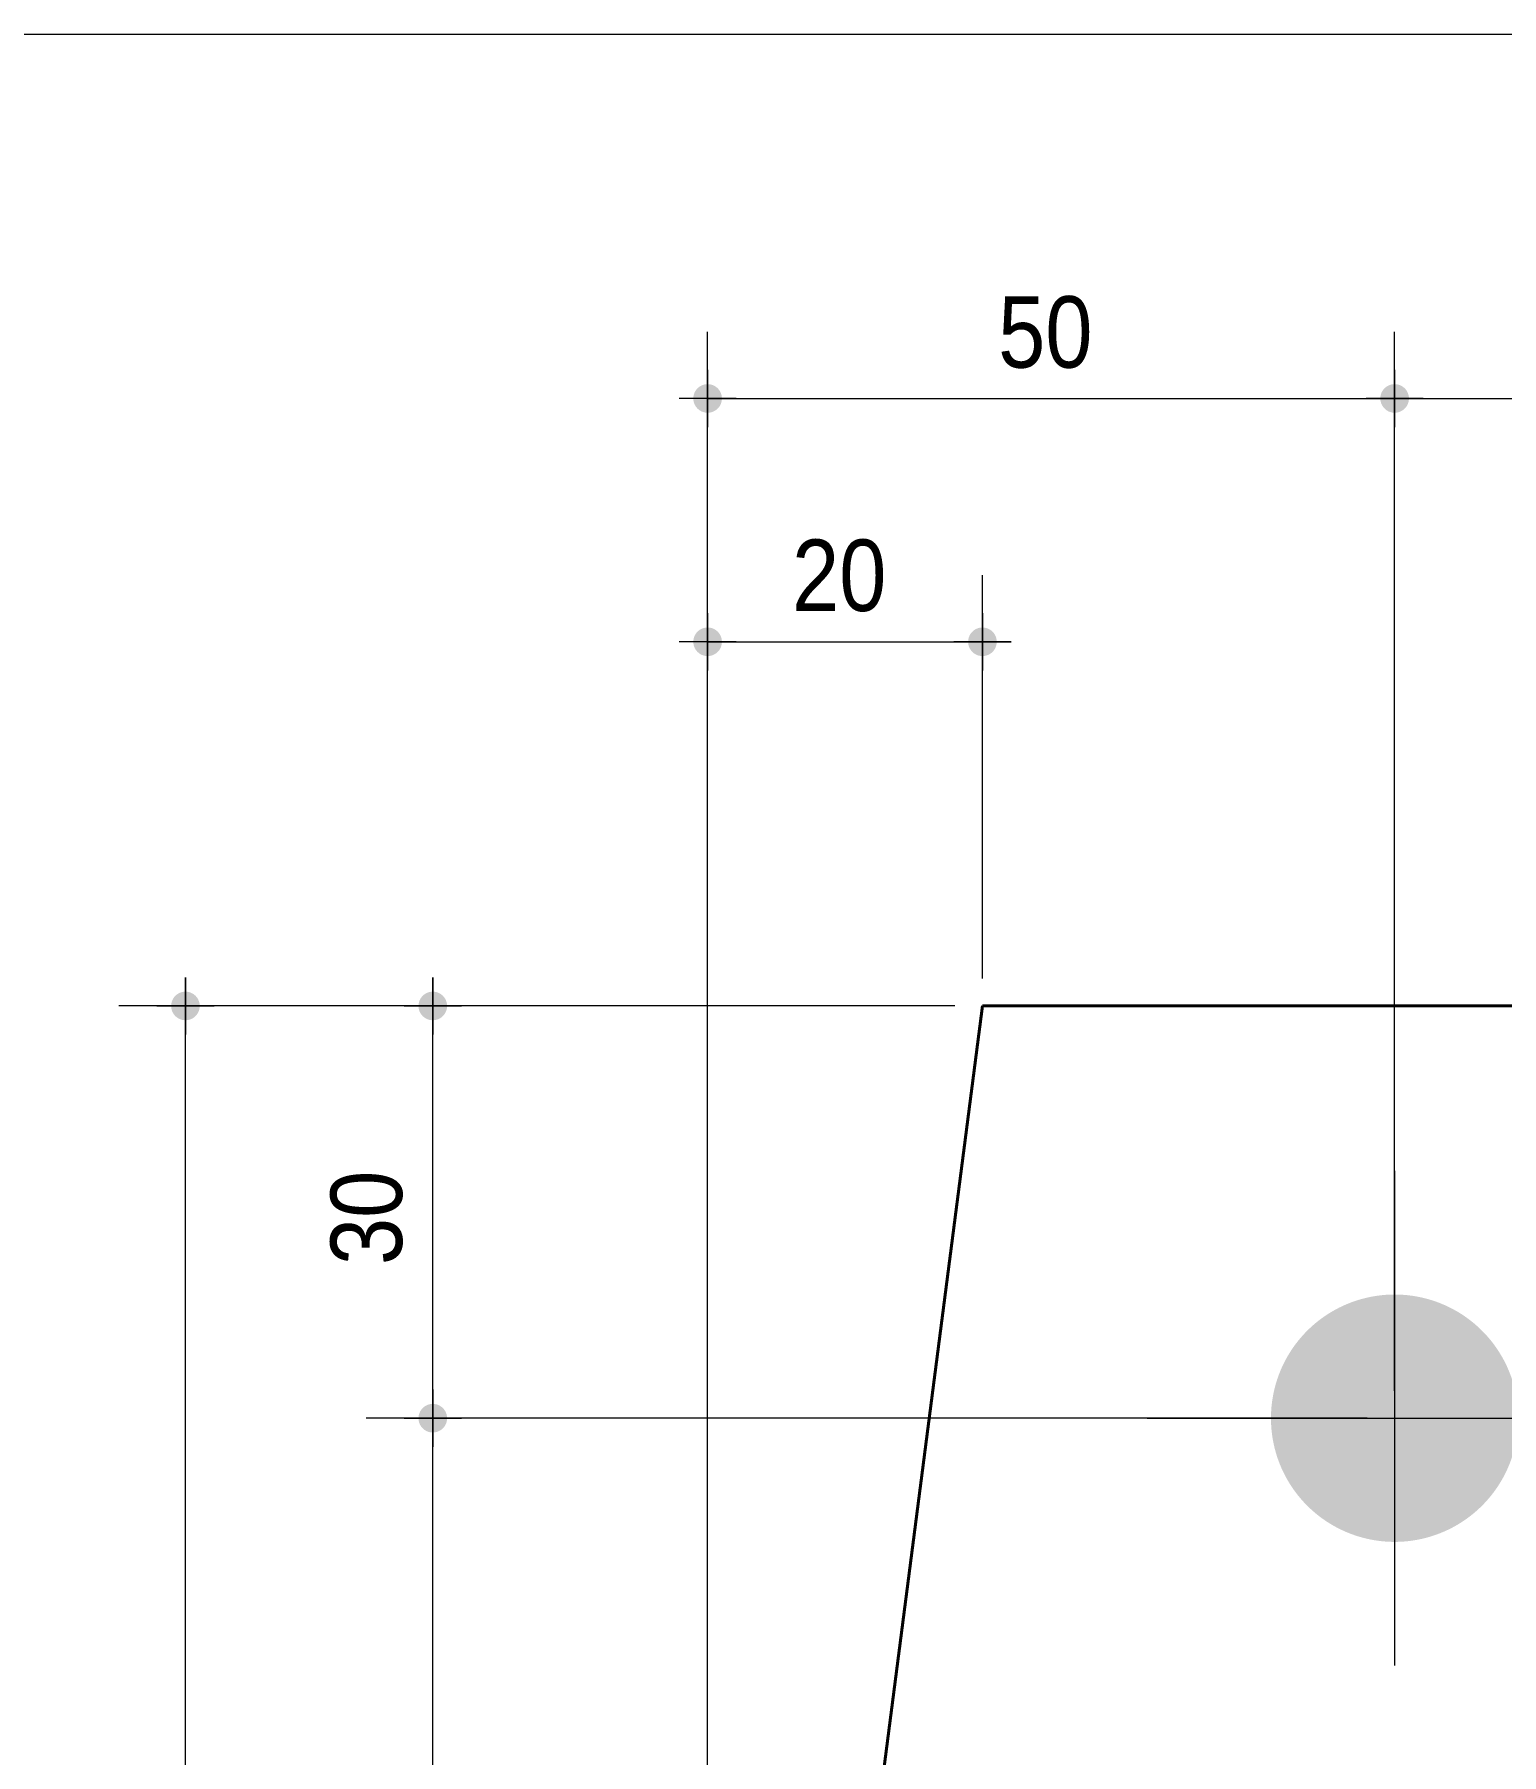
# Model space of a CAD drawing. Header units: millimetres. Extents: x 2 to 287, y 5 to 195.
# Drawn here: x 71.6 to 125, y 132.4 to 195 of the extents above; entities that cross this region are included whole.
import ezdxf

# ---------------------------------------------------------------- set-up
doc = ezdxf.new("R2010")
doc.units = ezdxf.units.MM
for name, color, linetype, lineweight in [('Boulon', 7, 'Continuous', 0), ('Cotation', 7, 'Continuous', 0), ('Feuille dessin', 5, 'Continuous', 0), ('Piece', 2, 'Continuous', 0)]:
    doc.layers.add(name, color=color, linetype=linetype, lineweight=lineweight)
doc.styles.add('ARIAL', font='ARIAL.TTF')

# ---------------------------------------------------------------- blocks, each defined once
blk = doc.blocks.new('*A1')
at = {"layer": 'Boulon'}
blk.add_hatch(color=256, dxfattribs=at).paths.add_polyline_path([(121.043, 140.15), (120.988, 140.151), (120.933, 140.153), (120.878, 140.155), (120.822, 140.158), (120.767, 140.162), (120.712, 140.167), (120.657, 140.172), (120.602, 140.177), (120.548, 140.184), (120.493, 140.191), (120.438, 140.199), (120.383, 140.207), (120.329, 140.216), (120.275, 140.226), (120.22, 140.236), (120.166, 140.248), (120.112, 140.259), (120.059, 140.272), (120.005, 140.285), (119.951, 140.299), (119.898, 140.313), (119.845, 140.328), (119.792, 140.344), (119.739, 140.36), (119.687, 140.377), (119.634, 140.395), (119.582, 140.413), (119.53, 140.432), (119.479, 140.452), (119.427, 140.472), (119.376, 140.493), (119.325, 140.514), (119.275, 140.536), (119.224, 140.559), (119.174, 140.582), (119.125, 140.606), (119.075, 140.63), (119.026, 140.656), (118.977, 140.681), (118.929, 140.708), (118.88, 140.735), (118.832, 140.762), (118.785, 140.79), (118.738, 140.819), (118.691, 140.848), (118.644, 140.878), (118.598, 140.908), (118.553, 140.939), (118.507, 140.971), (118.462, 141.003), (118.418, 141.036), (118.374, 141.069), (118.33, 141.102), (118.286, 141.137), (118.244, 141.171), (118.201, 141.207), (118.159, 141.243), (118.117, 141.279), (118.076, 141.316), (118.036, 141.353), (117.995, 141.391), (117.956, 141.429), (117.916, 141.468), (117.878, 141.507), (117.839, 141.547), (117.801, 141.587), (117.764, 141.628), (117.727, 141.669), (117.691, 141.711), (117.655, 141.753), (117.62, 141.795), (117.585, 141.838), (117.551, 141.881), (117.517, 141.925), (117.484, 141.969), (117.451, 142.014), (117.419, 142.059), (117.388, 142.104), (117.357, 142.15), (117.326, 142.196), (117.297, 142.243), (117.267, 142.289), (117.239, 142.337), (117.21, 142.384), (117.183, 142.432), (117.156, 142.48), (117.13, 142.529), (117.104, 142.578), (117.079, 142.627), (117.054, 142.676), (117.03, 142.726), (117.007, 142.776), (116.984, 142.826), (116.962, 142.877), (116.941, 142.928), (116.92, 142.979), (116.9, 143.03), (116.88, 143.082), (116.861, 143.134), (116.843, 143.186), (116.825, 143.238), (116.808, 143.291), (116.792, 143.344), (116.776, 143.397), (116.761, 143.45), (116.747, 143.503), (116.733, 143.557), (116.72, 143.61), (116.708, 143.664), (116.696, 143.718), (116.685, 143.772), (116.674, 143.826), (116.665, 143.881), (116.656, 143.935), (116.647, 143.99), (116.639, 144.044), (116.632, 144.099), (116.626, 144.154), (116.62, 144.209), (116.615, 144.264), (116.611, 144.319), (116.607, 144.374), (116.604, 144.429), (116.601, 144.484), (116.6, 144.54), (116.599, 144.595), (116.598, 144.65), (116.599, 144.705), (116.6, 144.76), (116.601, 144.816), (116.604, 144.871), (116.607, 144.926), (116.611, 144.981), (116.615, 145.036), (116.62, 145.091), (116.626, 145.146), (116.632, 145.201), (116.639, 145.256), (116.647, 145.31), (116.656, 145.365), (116.665, 145.419), (116.674, 145.474), (116.685, 145.528), (116.696, 145.582), (116.708, 145.636), (116.72, 145.69), (116.733, 145.743), (116.747, 145.797), (116.761, 145.85), (116.776, 145.903), (116.792, 145.956), (116.808, 146.009), (116.825, 146.062), (116.843, 146.114), (116.861, 146.166), (116.88, 146.218), (116.9, 146.27), (116.92, 146.321), (116.941, 146.372), (116.962, 146.423), (116.984, 146.474), (117.007, 146.524), (117.03, 146.574), (117.054, 146.624), (117.079, 146.673), (117.104, 146.722), (117.13, 146.771), (117.156, 146.82), (117.183, 146.868), (117.21, 146.916), (117.239, 146.963), (117.267, 147.011), (117.297, 147.057), (117.326, 147.104), (117.357, 147.15), (117.388, 147.196), (117.419, 147.241), (117.451, 147.286), (117.484, 147.331), (117.517, 147.375), (117.551, 147.419), (117.585, 147.462), (117.62, 147.505), (117.655, 147.547), (117.691, 147.589), (117.727, 147.631), (117.764, 147.672), (117.801, 147.713), (117.839, 147.753), (117.878, 147.793), (117.916, 147.832), (117.956, 147.871), (117.995, 147.909), (118.036, 147.947), (118.076, 147.984), (118.117, 148.021), (118.159, 148.057), (118.201, 148.093), (118.244, 148.129), (118.286, 148.163), (118.33, 148.198), (118.374, 148.231), (118.418, 148.264), (118.462, 148.297), (118.507, 148.329), (118.553, 148.361), (118.598, 148.392), (118.644, 148.422), (118.691, 148.452), (118.738, 148.481), (118.785, 148.51), (118.832, 148.538), (118.88, 148.565), (118.929, 148.592), (118.977, 148.619), (119.026, 148.644), (119.075, 148.67), (119.125, 148.694), (119.174, 148.718), (119.224, 148.741), (119.275, 148.764), (119.325, 148.786), (119.376, 148.807), (119.427, 148.828), (119.479, 148.848), (119.53, 148.868), (119.582, 148.887), (119.634, 148.905), (119.687, 148.923), (119.739, 148.94), (119.792, 148.956), (119.845, 148.972), (119.898, 148.987), (119.951, 149.001), (120.005, 149.015), (120.059, 149.028), (120.112, 149.041), (120.166, 149.052), (120.22, 149.064), (120.275, 149.074), (120.329, 149.084), (120.383, 149.093), (120.438, 149.101), (120.493, 149.109), (120.548, 149.116), (120.602, 149.123), (120.657, 149.128), (120.712, 149.133), (120.767, 149.138), (120.822, 149.142), (120.878, 149.145), (120.933, 149.147), (120.988, 149.149), (121.043, 149.15), (121.098, 149.15), (121.154, 149.15), (121.209, 149.149), (121.264, 149.147), (121.319, 149.145), (121.374, 149.142), (121.429, 149.138), (121.484, 149.133), (121.539, 149.128), (121.594, 149.123), (121.649, 149.116), (121.704, 149.109), (121.759, 149.101), (121.813, 149.093), (121.868, 149.084), (121.922, 149.074), (121.976, 149.064), (122.03, 149.052), (122.084, 149.041), (122.138, 149.028), (122.192, 149.015), (122.245, 149.001), (122.299, 148.987), (122.352, 148.972), (122.405, 148.956), (122.457, 148.94), (122.51, 148.923), (122.562, 148.905), (122.614, 148.887), (122.666, 148.868), (122.718, 148.848), (122.769, 148.828), (122.82, 148.807), (122.871, 148.786), (122.922, 148.764), (122.972, 148.741), (123.022, 148.718), (123.072, 148.694), (123.122, 148.67), (123.171, 148.644), (123.22, 148.619), (123.268, 148.592), (123.316, 148.565), (123.364, 148.538), (123.412, 148.51), (123.459, 148.481), (123.506, 148.452), (123.552, 148.422), (123.598, 148.392), (123.644, 148.361), (123.689, 148.329), (123.734, 148.297), (123.779, 148.264), (123.823, 148.231), (123.867, 148.198), (123.91, 148.163), (123.953, 148.129), (123.996, 148.093), (124.038, 148.057), (124.079, 148.021), (124.12, 147.984), (124.161, 147.947), (124.201, 147.909), (124.241, 147.871), (124.28, 147.832), (124.319, 147.793), (124.357, 147.753), (124.395, 147.713), (124.433, 147.672), (124.469, 147.631), (124.506, 147.589), (124.542, 147.547), (124.577, 147.505), (124.612, 147.462), (124.646, 147.419), (124.68, 147.375), (124.713, 147.331), (124.745, 147.286), (124.777, 147.241), (124.809, 147.196), (124.84, 147.15), (124.87, 147.104), (124.9, 147.057), (124.929, 147.011), (124.958, 146.963), (124.986, 146.916), (125.014, 146.868), (125.041, 146.82), (125.067, 146.771), (125.093, 146.722), (125.118, 146.673), (125.142, 146.624), (125.166, 146.574), (125.19, 146.524), (125.212, 146.474), (125.234, 146.423), (125.256, 146.372), (125.277, 146.321), (125.297, 146.27), (125.316, 146.218), (125.335, 146.166), (125.354, 146.114), (125.371, 146.062), (125.388, 146.009), (125.405, 145.956), (125.42, 145.903), (125.435, 145.85), (125.45, 145.797), (125.463, 145.743), (125.477, 145.69), (125.489, 145.636), (125.501, 145.582), (125.512, 145.528), (125.522, 145.474), (125.532, 145.419), (125.541, 145.365), (125.55, 145.31), (125.557, 145.256), (125.565, 145.201), (125.571, 145.146), (125.577, 145.091), (125.582, 145.036), (125.586, 144.981), (125.59, 144.926), (125.593, 144.871), (125.595, 144.816), (125.597, 144.76), (125.598, 144.705), (125.598, 144.65), (125.598, 144.595), (125.597, 144.54), (125.595, 144.484), (125.593, 144.429), (125.59, 144.374), (125.586, 144.319), (125.582, 144.264), (125.577, 144.209), (125.571, 144.154), (125.565, 144.099), (125.557, 144.044), (125.55, 143.99), (125.541, 143.935), (125.532, 143.881), (125.522, 143.826), (125.512, 143.772), (125.501, 143.718), (125.489, 143.664), (125.477, 143.61), (125.463, 143.557), (125.45, 143.503), (125.435, 143.45), (125.42, 143.397), (125.405, 143.344), (125.388, 143.291), (125.371, 143.238), (125.354, 143.186), (125.335, 143.134), (125.316, 143.082), (125.297, 143.03), (125.277, 142.979), (125.256, 142.928), (125.234, 142.877), (125.212, 142.826), (125.19, 142.776), (125.166, 142.726), (125.142, 142.676), (125.118, 142.627), (125.093, 142.578), (125.067, 142.529), (125.041, 142.48), (125.014, 142.432), (124.986, 142.384), (124.958, 142.337), (124.929, 142.289), (124.9, 142.243), (124.87, 142.196), (124.84, 142.15), (124.809, 142.104), (124.777, 142.059), (124.745, 142.014), (124.713, 141.969), (124.68, 141.925), (124.646, 141.881), (124.612, 141.838), (124.577, 141.795), (124.542, 141.753), (124.506, 141.711), (124.469, 141.669), (124.433, 141.628), (124.395, 141.587), (124.357, 141.547), (124.319, 141.507), (124.28, 141.468), (124.241, 141.429), (124.201, 141.391), (124.161, 141.353), (124.12, 141.316), (124.079, 141.279), (124.038, 141.243), (123.996, 141.207), (123.953, 141.171), (123.91, 141.137), (123.867, 141.102), (123.823, 141.069), (123.779, 141.036), (123.734, 141.003), (123.689, 140.971), (123.644, 140.939), (123.598, 140.908), (123.552, 140.878), (123.506, 140.848), (123.459, 140.819), (123.412, 140.79), (123.364, 140.762), (123.316, 140.735), (123.268, 140.708), (123.22, 140.681), (123.171, 140.656), (123.122, 140.63), (123.072, 140.606), (123.022, 140.582), (122.972, 140.559), (122.922, 140.536), (122.871, 140.514), (122.82, 140.493), (122.769, 140.472), (122.718, 140.452), (122.666, 140.432), (122.614, 140.413), (122.562, 140.395), (122.51, 140.377), (122.457, 140.36), (122.405, 140.344), (122.352, 140.328), (122.299, 140.313), (122.245, 140.299), (122.192, 140.285), (122.138, 140.272), (122.084, 140.259), (122.03, 140.248), (121.976, 140.236), (121.922, 140.226), (121.868, 140.216), (121.813, 140.207), (121.759, 140.199), (121.704, 140.191), (121.649, 140.184), (121.594, 140.177), (121.539, 140.172), (121.484, 140.167), (121.429, 140.162), (121.374, 140.158), (121.319, 140.155), (121.264, 140.153), (121.209, 140.151), (121.154, 140.15), (121.098, 140.15)], flags=17)
at = {"layer": 'Boulon', "linetype": 'Continuous', "lineweight": 0}
for p, q in [((121.098, 153.65), (121.098, 135.65)), ((112.098, 144.65), (130.098, 144.65))]:
    blk.add_line(p, q, dxfattribs=at)
blk = doc.blocks.new('*A2')
at = {"layer": 'Piece', "color": 2, "linetype": 'Continuous', "lineweight": 40}
for p, q in [((106.099998, 159.650003), (96.1, 82.149997)), ((186.1, 159.650001), (106.099998, 159.650003))]:
    blk.add_line(p, q, dxfattribs=at)
blk = doc.blocks.new('*A3')
at = {"layer": 'Feuille dessin', "linetype": 'Continuous', "lineweight": 0}
blk.add_line((282, 195), (5, 195), dxfattribs=at)
blk = doc.blocks.new('*A10')
at = {"layer": 'Cotation'}
for points in [[(96.074, 172.381), (96.049, 172.383), (96.024, 172.386), (95.999, 172.39), (95.974, 172.396), (95.949, 172.402), (95.925, 172.41), (95.901, 172.42), (95.878, 172.43), (95.855, 172.441), (95.833, 172.454), (95.811, 172.468), (95.79, 172.482), (95.77, 172.498), (95.751, 172.515), (95.732, 172.532), (95.715, 172.551), (95.698, 172.57), (95.682, 172.59), (95.668, 172.611), (95.654, 172.633), (95.641, 172.655), (95.63, 172.678), (95.62, 172.701), (95.61, 172.725), (95.602, 172.749), (95.596, 172.774), (95.59, 172.799), (95.586, 172.824), (95.583, 172.849), (95.581, 172.874), (95.58, 172.9), (95.581, 172.926), (95.583, 172.951), (95.586, 172.976), (95.59, 173.001), (95.596, 173.026), (95.602, 173.051), (95.61, 173.075), (95.62, 173.099), (95.63, 173.122), (95.641, 173.145), (95.654, 173.167), (95.668, 173.189), (95.682, 173.21), (95.698, 173.23), (95.715, 173.249), (95.732, 173.268), (95.751, 173.285), (95.77, 173.302), (95.79, 173.318), (95.811, 173.332), (95.833, 173.346), (95.855, 173.359), (95.878, 173.37), (95.901, 173.38), (95.925, 173.39), (95.949, 173.398), (95.974, 173.404), (95.999, 173.41), (96.024, 173.414), (96.049, 173.417), (96.074, 173.419), (96.1, 173.42), (96.126, 173.419), (96.151, 173.417), (96.176, 173.414), (96.201, 173.41), (96.226, 173.404), (96.251, 173.398), (96.275, 173.39), (96.299, 173.38), (96.322, 173.37), (96.345, 173.359), (96.367, 173.346), (96.389, 173.332), (96.41, 173.318), (96.43, 173.302), (96.449, 173.285), (96.468, 173.268), (96.485, 173.249), (96.502, 173.23), (96.518, 173.21), (96.532, 173.189), (96.546, 173.167), (96.559, 173.145), (96.57, 173.122), (96.58, 173.099), (96.59, 173.075), (96.598, 173.051), (96.604, 173.026), (96.61, 173.001), (96.614, 172.976), (96.617, 172.951), (96.619, 172.926), (96.62, 172.9), (96.619, 172.874), (96.617, 172.849), (96.614, 172.824), (96.61, 172.799), (96.604, 172.774), (96.598, 172.749), (96.59, 172.725), (96.58, 172.701), (96.57, 172.678), (96.559, 172.655), (96.546, 172.633), (96.532, 172.611), (96.518, 172.59), (96.502, 172.57), (96.485, 172.551), (96.468, 172.532), (96.449, 172.515), (96.43, 172.498), (96.41, 172.482), (96.389, 172.468), (96.367, 172.454), (96.345, 172.441), (96.322, 172.43), (96.299, 172.42), (96.275, 172.41), (96.251, 172.402), (96.226, 172.396), (96.201, 172.39), (96.176, 172.386), (96.151, 172.383), (96.126, 172.381), (96.1, 172.38)], [(106.074, 172.381), (106.049, 172.383), (106.024, 172.386), (105.999, 172.39), (105.974, 172.396), (105.949, 172.402), (105.925, 172.41), (105.901, 172.42), (105.878, 172.43), (105.855, 172.441), (105.833, 172.454), (105.811, 172.468), (105.79, 172.482), (105.77, 172.498), (105.751, 172.515), (105.732, 172.532), (105.715, 172.551), (105.698, 172.57), (105.682, 172.59), (105.668, 172.611), (105.654, 172.633), (105.641, 172.655), (105.63, 172.678), (105.62, 172.701), (105.61, 172.725), (105.602, 172.749), (105.596, 172.774), (105.59, 172.799), (105.586, 172.824), (105.583, 172.849), (105.581, 172.874), (105.58, 172.9), (105.581, 172.926), (105.583, 172.951), (105.586, 172.976), (105.59, 173.001), (105.596, 173.026), (105.602, 173.051), (105.61, 173.075), (105.62, 173.099), (105.63, 173.122), (105.641, 173.145), (105.654, 173.167), (105.668, 173.189), (105.682, 173.21), (105.698, 173.23), (105.715, 173.249), (105.732, 173.268), (105.751, 173.285), (105.77, 173.302), (105.79, 173.318), (105.811, 173.332), (105.833, 173.346), (105.855, 173.359), (105.878, 173.37), (105.901, 173.38), (105.925, 173.39), (105.949, 173.398), (105.974, 173.404), (105.999, 173.41), (106.024, 173.414), (106.049, 173.417), (106.074, 173.419), (106.1, 173.42), (106.126, 173.419), (106.151, 173.417), (106.176, 173.414), (106.201, 173.41), (106.226, 173.404), (106.251, 173.398), (106.275, 173.39), (106.299, 173.38), (106.322, 173.37), (106.345, 173.359), (106.367, 173.346), (106.389, 173.332), (106.41, 173.318), (106.43, 173.302), (106.449, 173.285), (106.468, 173.268), (106.485, 173.249), (106.502, 173.23), (106.518, 173.21), (106.532, 173.189), (106.546, 173.167), (106.559, 173.145), (106.57, 173.122), (106.58, 173.099), (106.59, 173.075), (106.598, 173.051), (106.604, 173.026), (106.61, 173.001), (106.614, 172.976), (106.617, 172.951), (106.619, 172.926), (106.62, 172.9), (106.619, 172.874), (106.617, 172.849), (106.614, 172.824), (106.61, 172.799), (106.604, 172.774), (106.598, 172.749), (106.59, 172.725), (106.58, 172.701), (106.57, 172.678), (106.559, 172.655), (106.546, 172.633), (106.532, 172.611), (106.518, 172.59), (106.502, 172.57), (106.485, 172.551), (106.468, 172.532), (106.449, 172.515), (106.43, 172.498), (106.41, 172.482), (106.389, 172.468), (106.367, 172.454), (106.345, 172.441), (106.322, 172.43), (106.299, 172.42), (106.275, 172.41), (106.251, 172.402), (106.226, 172.396), (106.201, 172.39), (106.176, 172.386), (106.151, 172.383), (106.126, 172.381), (106.1, 172.38)]]:
    blk.add_hatch(color=256, dxfattribs=at).paths.add_polyline_path(points, flags=17)
at = {"layer": 'Cotation', "linetype": 'Continuous', "lineweight": 0}
for p, q in [((96.1, 83.15), (96.1, 175.32)), ((106.1, 160.65), (106.1, 175.32)), ((96.1, 173.94), (96.1, 171.86)), ((106.1, 173.94), (106.1, 171.86)), ((97.14, 172.9), (95.06, 172.9)), ((96.1, 172.9), (95.06, 172.9)), ((96.1, 172.9), (106.1, 172.9)), ((107.14, 172.9), (105.06, 172.9)), ((106.1, 172.9), (107.14, 172.9))]:
    blk.add_line(p, q, dxfattribs=at)
at = {"layer": 'Cotation'}
for p in [(96.1, 172.9), (106.1, 172.9)]:
    blk.add_point(p, dxfattribs=at)
at = {"layer": 'Cotation', "style": 'ARIAL', "width": 0.85}
blk.add_text('20', height=2.6, dxfattribs=at).set_placement((99.172, 174.02))
blk = doc.blocks.new('*A12')
at = {"layer": 'Cotation'}
for points in [[(96.074, 181.235), (96.049, 181.237), (96.024, 181.24), (95.999, 181.244), (95.974, 181.25), (95.949, 181.257), (95.925, 181.265), (95.901, 181.274), (95.878, 181.284), (95.855, 181.296), (95.833, 181.308), (95.811, 181.322), (95.79, 181.337), (95.77, 181.353), (95.751, 181.369), (95.732, 181.387), (95.715, 181.405), (95.698, 181.425), (95.682, 181.445), (95.668, 181.466), (95.654, 181.487), (95.641, 181.509), (95.63, 181.532), (95.62, 181.555), (95.61, 181.579), (95.602, 181.604), (95.596, 181.628), (95.59, 181.653), (95.586, 181.678), (95.583, 181.704), (95.581, 181.729), (95.58, 181.754), (95.581, 181.78), (95.583, 181.805), (95.586, 181.831), (95.59, 181.856), (95.596, 181.881), (95.602, 181.905), (95.61, 181.93), (95.62, 181.953), (95.63, 181.977), (95.641, 182), (95.654, 182.022), (95.668, 182.043), (95.682, 182.064), (95.698, 182.084), (95.715, 182.104), (95.732, 182.122), (95.751, 182.14), (95.77, 182.156), (95.79, 182.172), (95.811, 182.187), (95.833, 182.201), (95.855, 182.213), (95.878, 182.225), (95.901, 182.235), (95.925, 182.244), (95.949, 182.252), (95.974, 182.259), (95.999, 182.265), (96.024, 182.269), (96.049, 182.272), (96.074, 182.274), (96.1, 182.274), (96.126, 182.274), (96.151, 182.272), (96.176, 182.269), (96.201, 182.265), (96.226, 182.259), (96.251, 182.252), (96.275, 182.244), (96.299, 182.235), (96.322, 182.225), (96.345, 182.213), (96.367, 182.201), (96.389, 182.187), (96.41, 182.172), (96.43, 182.156), (96.449, 182.14), (96.468, 182.122), (96.485, 182.104), (96.502, 182.084), (96.518, 182.064), (96.532, 182.043), (96.546, 182.022), (96.559, 182), (96.57, 181.977), (96.58, 181.953), (96.59, 181.93), (96.598, 181.905), (96.604, 181.881), (96.61, 181.856), (96.614, 181.831), (96.617, 181.805), (96.619, 181.78), (96.62, 181.754), (96.619, 181.729), (96.617, 181.704), (96.614, 181.678), (96.61, 181.653), (96.604, 181.628), (96.598, 181.604), (96.59, 181.579), (96.58, 181.555), (96.57, 181.532), (96.559, 181.509), (96.546, 181.487), (96.532, 181.466), (96.518, 181.445), (96.502, 181.425), (96.485, 181.405), (96.468, 181.387), (96.449, 181.369), (96.43, 181.353), (96.41, 181.337), (96.389, 181.322), (96.367, 181.308), (96.345, 181.296), (96.322, 181.284), (96.299, 181.274), (96.275, 181.265), (96.251, 181.257), (96.226, 181.25), (96.201, 181.244), (96.176, 181.24), (96.151, 181.237), (96.126, 181.235), (96.1, 181.234)], [(121.073, 181.235), (121.047, 181.237), (121.022, 181.24), (120.997, 181.244), (120.972, 181.25), (120.947, 181.257), (120.923, 181.265), (120.899, 181.274), (120.876, 181.284), (120.853, 181.296), (120.831, 181.308), (120.809, 181.322), (120.789, 181.337), (120.768, 181.353), (120.749, 181.369), (120.731, 181.387), (120.713, 181.405), (120.696, 181.425), (120.681, 181.445), (120.666, 181.466), (120.652, 181.487), (120.64, 181.509), (120.628, 181.532), (120.618, 181.555), (120.609, 181.579), (120.601, 181.604), (120.594, 181.628), (120.588, 181.653), (120.584, 181.678), (120.581, 181.704), (120.579, 181.729), (120.578, 181.754), (120.579, 181.78), (120.581, 181.805), (120.584, 181.831), (120.588, 181.856), (120.594, 181.881), (120.601, 181.905), (120.609, 181.93), (120.618, 181.953), (120.628, 181.977), (120.64, 182), (120.652, 182.022), (120.666, 182.043), (120.681, 182.064), (120.696, 182.084), (120.713, 182.104), (120.731, 182.122), (120.749, 182.14), (120.768, 182.156), (120.789, 182.172), (120.809, 182.187), (120.831, 182.201), (120.853, 182.213), (120.876, 182.225), (120.899, 182.235), (120.923, 182.244), (120.947, 182.252), (120.972, 182.259), (120.997, 182.265), (121.022, 182.269), (121.047, 182.272), (121.073, 182.274), (121.098, 182.274), (121.124, 182.274), (121.149, 182.272), (121.175, 182.269), (121.2, 182.265), (121.225, 182.259), (121.249, 182.252), (121.274, 182.244), (121.297, 182.235), (121.321, 182.225), (121.343, 182.213), (121.366, 182.201), (121.387, 182.187), (121.408, 182.172), (121.428, 182.156), (121.448, 182.14), (121.466, 182.122), (121.484, 182.104), (121.5, 182.084), (121.516, 182.064), (121.531, 182.043), (121.544, 182.022), (121.557, 182), (121.568, 181.977), (121.579, 181.953), (121.588, 181.93), (121.596, 181.905), (121.603, 181.881), (121.608, 181.856), (121.613, 181.831), (121.616, 181.805), (121.618, 181.78), (121.618, 181.754), (121.618, 181.729), (121.616, 181.704), (121.613, 181.678), (121.608, 181.653), (121.603, 181.628), (121.596, 181.604), (121.588, 181.579), (121.579, 181.555), (121.568, 181.532), (121.557, 181.509), (121.544, 181.487), (121.531, 181.466), (121.516, 181.445), (121.5, 181.425), (121.484, 181.405), (121.466, 181.387), (121.448, 181.369), (121.428, 181.353), (121.408, 181.337), (121.387, 181.322), (121.366, 181.308), (121.343, 181.296), (121.321, 181.284), (121.297, 181.274), (121.274, 181.265), (121.249, 181.257), (121.225, 181.25), (121.2, 181.244), (121.175, 181.24), (121.149, 181.237), (121.124, 181.235), (121.098, 181.234)]]:
    blk.add_hatch(color=256, dxfattribs=at).paths.add_polyline_path(points, flags=17)
at = {"layer": 'Cotation', "linetype": 'Continuous', "lineweight": 0}
for p, q in [((96.1, 83.15), (96.1, 184.174)), ((121.098, 145.65), (121.098, 184.174)), ((96.1, 182.794), (96.1, 180.714)), ((121.098, 182.794), (121.098, 180.714)), ((97.14, 181.754), (95.06, 181.754)), ((96.1, 181.754), (95.06, 181.754)), ((96.1, 181.754), (121.098, 181.754)), ((122.138, 181.754), (120.058, 181.754)), ((121.098, 181.754), (122.138, 181.754))]:
    blk.add_line(p, q, dxfattribs=at)
at = {"layer": 'Cotation'}
for p in [(96.1, 181.754), (121.098, 181.754)]:
    blk.add_point(p, dxfattribs=at)
at = {"layer": 'Cotation', "style": 'ARIAL', "width": 0.85}
blk.add_text('50', height=2.6, dxfattribs=at).set_placement((106.671, 182.874))
blk = doc.blocks.new('*A13')
at = {"layer": 'Cotation'}
for points in [[(121.073, 181.235), (121.047, 181.237), (121.022, 181.24), (120.997, 181.244), (120.972, 181.25), (120.947, 181.257), (120.923, 181.265), (120.899, 181.274), (120.876, 181.284), (120.853, 181.296), (120.831, 181.308), (120.809, 181.322), (120.789, 181.337), (120.768, 181.353), (120.749, 181.369), (120.731, 181.387), (120.713, 181.405), (120.696, 181.425), (120.681, 181.445), (120.666, 181.466), (120.652, 181.487), (120.64, 181.509), (120.628, 181.532), (120.618, 181.555), (120.609, 181.579), (120.601, 181.604), (120.594, 181.628), (120.588, 181.653), (120.584, 181.678), (120.581, 181.704), (120.579, 181.729), (120.578, 181.754), (120.579, 181.78), (120.581, 181.805), (120.584, 181.831), (120.588, 181.856), (120.594, 181.881), (120.601, 181.905), (120.609, 181.93), (120.618, 181.953), (120.628, 181.977), (120.64, 182), (120.652, 182.022), (120.666, 182.043), (120.681, 182.064), (120.696, 182.084), (120.713, 182.104), (120.731, 182.122), (120.749, 182.14), (120.768, 182.156), (120.789, 182.172), (120.809, 182.187), (120.831, 182.201), (120.853, 182.213), (120.876, 182.225), (120.899, 182.235), (120.923, 182.244), (120.947, 182.252), (120.972, 182.259), (120.997, 182.265), (121.022, 182.269), (121.047, 182.272), (121.073, 182.274), (121.098, 182.274), (121.124, 182.274), (121.149, 182.272), (121.175, 182.269), (121.2, 182.265), (121.225, 182.259), (121.249, 182.252), (121.274, 182.244), (121.297, 182.235), (121.321, 182.225), (121.343, 182.213), (121.366, 182.201), (121.387, 182.187), (121.408, 182.172), (121.428, 182.156), (121.448, 182.14), (121.466, 182.122), (121.484, 182.104), (121.5, 182.084), (121.516, 182.064), (121.531, 182.043), (121.544, 182.022), (121.557, 182), (121.568, 181.977), (121.579, 181.953), (121.588, 181.93), (121.596, 181.905), (121.603, 181.881), (121.608, 181.856), (121.613, 181.831), (121.616, 181.805), (121.618, 181.78), (121.618, 181.754), (121.618, 181.729), (121.616, 181.704), (121.613, 181.678), (121.608, 181.653), (121.603, 181.628), (121.596, 181.604), (121.588, 181.579), (121.579, 181.555), (121.568, 181.532), (121.557, 181.509), (121.544, 181.487), (121.531, 181.466), (121.516, 181.445), (121.5, 181.425), (121.484, 181.405), (121.466, 181.387), (121.448, 181.369), (121.428, 181.353), (121.408, 181.337), (121.387, 181.322), (121.366, 181.308), (121.343, 181.296), (121.321, 181.284), (121.297, 181.274), (121.274, 181.265), (121.249, 181.257), (121.225, 181.25), (121.2, 181.244), (121.175, 181.24), (121.149, 181.237), (121.124, 181.235), (121.098, 181.234)], [(171.073, 181.235), (171.047, 181.237), (171.022, 181.24), (170.997, 181.244), (170.972, 181.25), (170.947, 181.257), (170.923, 181.265), (170.899, 181.274), (170.876, 181.284), (170.853, 181.296), (170.831, 181.308), (170.809, 181.322), (170.789, 181.337), (170.768, 181.353), (170.749, 181.369), (170.731, 181.387), (170.713, 181.405), (170.696, 181.425), (170.681, 181.445), (170.666, 181.466), (170.652, 181.487), (170.64, 181.509), (170.628, 181.532), (170.618, 181.555), (170.609, 181.579), (170.601, 181.604), (170.594, 181.628), (170.588, 181.653), (170.584, 181.678), (170.581, 181.704), (170.579, 181.729), (170.578, 181.754), (170.579, 181.78), (170.581, 181.805), (170.584, 181.831), (170.588, 181.856), (170.594, 181.881), (170.601, 181.905), (170.609, 181.93), (170.618, 181.953), (170.628, 181.977), (170.64, 182), (170.652, 182.022), (170.666, 182.043), (170.681, 182.064), (170.696, 182.084), (170.713, 182.104), (170.731, 182.122), (170.749, 182.14), (170.768, 182.156), (170.789, 182.172), (170.809, 182.187), (170.831, 182.201), (170.853, 182.213), (170.876, 182.225), (170.899, 182.235), (170.923, 182.244), (170.947, 182.252), (170.972, 182.259), (170.997, 182.265), (171.022, 182.269), (171.047, 182.272), (171.073, 182.274), (171.098, 182.274), (171.124, 182.274), (171.149, 182.272), (171.175, 182.269), (171.2, 182.265), (171.225, 182.259), (171.249, 182.252), (171.274, 182.244), (171.297, 182.235), (171.321, 182.225), (171.343, 182.213), (171.366, 182.201), (171.387, 182.187), (171.408, 182.172), (171.428, 182.156), (171.448, 182.14), (171.466, 182.122), (171.484, 182.104), (171.5, 182.084), (171.516, 182.064), (171.531, 182.043), (171.544, 182.022), (171.557, 182), (171.568, 181.977), (171.579, 181.953), (171.588, 181.93), (171.596, 181.905), (171.603, 181.881), (171.608, 181.856), (171.613, 181.831), (171.616, 181.805), (171.618, 181.78), (171.618, 181.754), (171.618, 181.729), (171.616, 181.704), (171.613, 181.678), (171.608, 181.653), (171.603, 181.628), (171.596, 181.604), (171.588, 181.579), (171.579, 181.555), (171.568, 181.532), (171.557, 181.509), (171.544, 181.487), (171.531, 181.466), (171.516, 181.445), (171.5, 181.425), (171.484, 181.405), (171.466, 181.387), (171.448, 181.369), (171.428, 181.353), (171.408, 181.337), (171.387, 181.322), (171.366, 181.308), (171.343, 181.296), (171.321, 181.284), (171.297, 181.274), (171.274, 181.265), (171.249, 181.257), (171.225, 181.25), (171.2, 181.244), (171.175, 181.24), (171.149, 181.237), (171.124, 181.235), (171.098, 181.234)]]:
    blk.add_hatch(color=256, dxfattribs=at).paths.add_polyline_path(points, flags=17)
at = {"layer": 'Cotation', "linetype": 'Continuous', "lineweight": 0}
for p, q in [((121.098, 145.65), (121.098, 184.174)), ((171.098, 145.65), (171.098, 184.174)), ((121.098, 182.794), (121.098, 180.714)), ((171.098, 182.794), (171.098, 180.714)), ((122.138, 181.754), (120.058, 181.754)), ((121.098, 181.754), (120.058, 181.754)), ((121.098, 181.754), (171.098, 181.754)), ((172.138, 181.754), (170.058, 181.754)), ((171.098, 181.754), (172.138, 181.754))]:
    blk.add_line(p, q, dxfattribs=at)
at = {"layer": 'Cotation'}
for p in [(121.098, 181.754), (171.098, 181.754)]:
    blk.add_point(p, dxfattribs=at)
at = {"layer": 'Cotation', "style": 'ARIAL', "width": 0.85}
blk.add_text('100', height=2.6, dxfattribs=at).set_placement((143.206, 182.874))
blk = doc.blocks.new('*A15')
at = {"layer": 'Cotation'}
blk.add_hatch(color=256, dxfattribs=at).paths.add_polyline_path([(77.074, 159.131), (77.049, 159.133), (77.024, 159.136), (76.999, 159.14), (76.974, 159.146), (76.949, 159.152), (76.925, 159.16), (76.901, 159.17), (76.878, 159.18), (76.855, 159.191), (76.833, 159.204), (76.811, 159.218), (76.79, 159.232), (76.77, 159.248), (76.751, 159.265), (76.732, 159.282), (76.715, 159.301), (76.698, 159.32), (76.682, 159.34), (76.668, 159.361), (76.654, 159.383), (76.641, 159.405), (76.63, 159.428), (76.62, 159.451), (76.61, 159.475), (76.602, 159.499), (76.596, 159.524), (76.59, 159.549), (76.586, 159.574), (76.583, 159.599), (76.581, 159.624), (76.58, 159.65), (76.581, 159.676), (76.583, 159.701), (76.586, 159.726), (76.59, 159.751), (76.596, 159.776), (76.602, 159.801), (76.61, 159.825), (76.62, 159.849), (76.63, 159.872), (76.641, 159.895), (76.654, 159.917), (76.668, 159.939), (76.682, 159.96), (76.698, 159.98), (76.715, 159.999), (76.732, 160.018), (76.751, 160.035), (76.77, 160.052), (76.79, 160.068), (76.811, 160.082), (76.833, 160.096), (76.855, 160.109), (76.878, 160.12), (76.901, 160.13), (76.925, 160.14), (76.949, 160.148), (76.974, 160.154), (76.999, 160.16), (77.024, 160.164), (77.049, 160.167), (77.074, 160.169), (77.1, 160.17), (77.126, 160.169), (77.151, 160.167), (77.176, 160.164), (77.201, 160.16), (77.226, 160.154), (77.251, 160.148), (77.275, 160.14), (77.299, 160.13), (77.322, 160.12), (77.345, 160.109), (77.367, 160.096), (77.389, 160.082), (77.41, 160.068), (77.43, 160.052), (77.449, 160.035), (77.468, 160.018), (77.485, 159.999), (77.502, 159.98), (77.518, 159.96), (77.532, 159.939), (77.546, 159.917), (77.559, 159.895), (77.57, 159.872), (77.58, 159.849), (77.59, 159.825), (77.598, 159.801), (77.604, 159.776), (77.61, 159.751), (77.614, 159.726), (77.617, 159.701), (77.619, 159.676), (77.62, 159.65), (77.619, 159.624), (77.617, 159.599), (77.614, 159.574), (77.61, 159.549), (77.604, 159.524), (77.598, 159.499), (77.59, 159.475), (77.58, 159.451), (77.57, 159.428), (77.559, 159.405), (77.546, 159.383), (77.532, 159.361), (77.518, 159.34), (77.502, 159.32), (77.485, 159.301), (77.468, 159.282), (77.449, 159.265), (77.43, 159.248), (77.41, 159.232), (77.389, 159.218), (77.367, 159.204), (77.345, 159.191), (77.322, 159.18), (77.299, 159.17), (77.275, 159.16), (77.251, 159.152), (77.226, 159.146), (77.201, 159.14), (77.176, 159.136), (77.151, 159.133), (77.126, 159.131), (77.1, 159.13)], flags=17)
at = {"layer": 'Cotation', "linetype": 'Continuous', "lineweight": 0}
for p, q in [((77.1, 160.69), (77.1, 158.61)), ((77.1, 159.65), (77.1, 160.69)), ((105.1, 159.65), (74.68, 159.65)), ((76.06, 159.65), (78.14, 159.65)), ((77.1, 82.15), (77.1, 159.65))]:
    blk.add_line(p, q, dxfattribs=at)
at = {"layer": 'Cotation'}
blk.add_point((77.1, 159.65), dxfattribs=at)
blk = doc.blocks.new('*A17')
at = {"layer": 'Cotation'}
for points in [[(86.074, 144.131), (86.049, 144.133), (86.024, 144.136), (85.999, 144.14), (85.974, 144.146), (85.949, 144.152), (85.925, 144.16), (85.901, 144.17), (85.878, 144.18), (85.855, 144.191), (85.833, 144.204), (85.811, 144.218), (85.79, 144.232), (85.77, 144.248), (85.751, 144.265), (85.732, 144.282), (85.715, 144.301), (85.698, 144.32), (85.682, 144.34), (85.668, 144.361), (85.654, 144.383), (85.641, 144.405), (85.63, 144.428), (85.62, 144.451), (85.61, 144.475), (85.602, 144.499), (85.596, 144.524), (85.59, 144.549), (85.586, 144.574), (85.583, 144.599), (85.581, 144.624), (85.58, 144.65), (85.581, 144.676), (85.583, 144.701), (85.586, 144.726), (85.59, 144.751), (85.596, 144.776), (85.602, 144.801), (85.61, 144.825), (85.62, 144.849), (85.63, 144.872), (85.641, 144.895), (85.654, 144.917), (85.668, 144.939), (85.682, 144.96), (85.698, 144.98), (85.715, 144.999), (85.732, 145.018), (85.751, 145.035), (85.77, 145.052), (85.79, 145.068), (85.811, 145.082), (85.833, 145.096), (85.855, 145.109), (85.878, 145.12), (85.901, 145.13), (85.925, 145.14), (85.949, 145.148), (85.974, 145.154), (85.999, 145.16), (86.024, 145.164), (86.049, 145.167), (86.074, 145.169), (86.1, 145.17), (86.126, 145.169), (86.151, 145.167), (86.176, 145.164), (86.201, 145.16), (86.226, 145.154), (86.251, 145.148), (86.275, 145.14), (86.299, 145.13), (86.322, 145.12), (86.345, 145.109), (86.367, 145.096), (86.389, 145.082), (86.41, 145.068), (86.43, 145.052), (86.449, 145.035), (86.468, 145.018), (86.485, 144.999), (86.502, 144.98), (86.518, 144.96), (86.532, 144.939), (86.546, 144.917), (86.559, 144.895), (86.57, 144.872), (86.58, 144.849), (86.59, 144.825), (86.598, 144.801), (86.604, 144.776), (86.61, 144.751), (86.614, 144.726), (86.617, 144.701), (86.619, 144.676), (86.62, 144.65), (86.619, 144.624), (86.617, 144.599), (86.614, 144.574), (86.61, 144.549), (86.604, 144.524), (86.598, 144.499), (86.59, 144.475), (86.58, 144.451), (86.57, 144.428), (86.559, 144.405), (86.546, 144.383), (86.532, 144.361), (86.518, 144.34), (86.502, 144.32), (86.485, 144.301), (86.468, 144.282), (86.449, 144.265), (86.43, 144.248), (86.41, 144.232), (86.389, 144.218), (86.367, 144.204), (86.345, 144.191), (86.322, 144.18), (86.299, 144.17), (86.275, 144.16), (86.251, 144.152), (86.226, 144.146), (86.201, 144.14), (86.176, 144.136), (86.151, 144.133), (86.126, 144.131), (86.1, 144.13)], [(86.074, 109.131), (86.049, 109.133), (86.024, 109.136), (85.999, 109.14), (85.974, 109.146), (85.949, 109.152), (85.925, 109.16), (85.901, 109.17), (85.878, 109.18), (85.855, 109.191), (85.833, 109.204), (85.811, 109.218), (85.79, 109.232), (85.77, 109.248), (85.751, 109.265), (85.732, 109.282), (85.715, 109.301), (85.698, 109.32), (85.682, 109.34), (85.668, 109.361), (85.654, 109.383), (85.641, 109.405), (85.63, 109.428), (85.62, 109.451), (85.61, 109.475), (85.602, 109.499), (85.596, 109.524), (85.59, 109.549), (85.586, 109.574), (85.583, 109.599), (85.581, 109.624), (85.58, 109.65), (85.581, 109.676), (85.583, 109.701), (85.586, 109.726), (85.59, 109.751), (85.596, 109.776), (85.602, 109.801), (85.61, 109.825), (85.62, 109.849), (85.63, 109.872), (85.641, 109.895), (85.654, 109.917), (85.668, 109.939), (85.682, 109.96), (85.698, 109.98), (85.715, 109.999), (85.732, 110.018), (85.751, 110.035), (85.77, 110.052), (85.79, 110.068), (85.811, 110.082), (85.833, 110.096), (85.855, 110.109), (85.878, 110.12), (85.901, 110.13), (85.925, 110.14), (85.949, 110.148), (85.974, 110.154), (85.999, 110.16), (86.024, 110.164), (86.049, 110.167), (86.074, 110.169), (86.1, 110.17), (86.126, 110.169), (86.151, 110.167), (86.176, 110.164), (86.201, 110.16), (86.226, 110.154), (86.251, 110.148), (86.275, 110.14), (86.299, 110.13), (86.322, 110.12), (86.345, 110.109), (86.367, 110.096), (86.389, 110.082), (86.41, 110.068), (86.43, 110.052), (86.449, 110.035), (86.468, 110.018), (86.485, 109.999), (86.502, 109.98), (86.518, 109.96), (86.532, 109.939), (86.546, 109.917), (86.559, 109.895), (86.57, 109.872), (86.58, 109.849), (86.59, 109.825), (86.598, 109.801), (86.604, 109.776), (86.61, 109.751), (86.614, 109.726), (86.617, 109.701), (86.619, 109.676), (86.62, 109.65), (86.619, 109.624), (86.617, 109.599), (86.614, 109.574), (86.61, 109.549), (86.604, 109.524), (86.598, 109.499), (86.59, 109.475), (86.58, 109.451), (86.57, 109.428), (86.559, 109.405), (86.546, 109.383), (86.532, 109.361), (86.518, 109.34), (86.502, 109.32), (86.485, 109.301), (86.468, 109.282), (86.449, 109.265), (86.43, 109.248), (86.41, 109.232), (86.389, 109.218), (86.367, 109.204), (86.345, 109.191), (86.322, 109.18), (86.299, 109.17), (86.275, 109.16), (86.251, 109.152), (86.226, 109.146), (86.201, 109.14), (86.176, 109.136), (86.151, 109.133), (86.126, 109.131), (86.1, 109.13)]]:
    blk.add_hatch(color=256, dxfattribs=at).paths.add_polyline_path(points, flags=17)
at = {"layer": 'Cotation', "linetype": 'Continuous', "lineweight": 0}
for p, q in [((86.1, 145.69), (86.1, 143.61)), ((86.1, 144.65), (86.1, 145.69)), ((120.098, 144.65), (83.68, 144.65)), ((85.06, 144.65), (87.14, 144.65)), ((86.1, 109.65), (86.1, 144.65)), ((86.1, 110.69), (86.1, 108.61)), ((120.098, 109.65), (83.68, 109.65)), ((85.06, 109.65), (87.14, 109.65)), ((86.1, 109.65), (86.1, 108.61))]:
    blk.add_line(p, q, dxfattribs=at)
at = {"layer": 'Cotation'}
for p in [(86.1, 144.65), (86.1, 109.65)]:
    blk.add_point(p, dxfattribs=at)
at = {"layer": 'Cotation', "style": 'ARIAL', "width": 0.85}
blk.add_text('70', height=2.6, rotation=90.00021, dxfattribs=at).set_placement((84.98, 125.222))
blk = doc.blocks.new('*A18')
at = {"layer": 'Cotation'}
for points in [[(86.074, 159.131), (86.049, 159.133), (86.024, 159.136), (85.999, 159.14), (85.974, 159.146), (85.949, 159.152), (85.925, 159.16), (85.901, 159.17), (85.878, 159.18), (85.855, 159.191), (85.833, 159.204), (85.811, 159.218), (85.79, 159.232), (85.77, 159.248), (85.751, 159.265), (85.732, 159.282), (85.715, 159.301), (85.698, 159.32), (85.682, 159.34), (85.668, 159.361), (85.654, 159.383), (85.641, 159.405), (85.63, 159.428), (85.62, 159.451), (85.61, 159.475), (85.602, 159.499), (85.596, 159.524), (85.59, 159.549), (85.586, 159.574), (85.583, 159.599), (85.581, 159.624), (85.58, 159.65), (85.581, 159.676), (85.583, 159.701), (85.586, 159.726), (85.59, 159.751), (85.596, 159.776), (85.602, 159.801), (85.61, 159.825), (85.62, 159.849), (85.63, 159.872), (85.641, 159.895), (85.654, 159.917), (85.668, 159.939), (85.682, 159.96), (85.698, 159.98), (85.715, 159.999), (85.732, 160.018), (85.751, 160.035), (85.77, 160.052), (85.79, 160.068), (85.811, 160.082), (85.833, 160.096), (85.855, 160.109), (85.878, 160.12), (85.901, 160.13), (85.925, 160.14), (85.949, 160.148), (85.974, 160.154), (85.999, 160.16), (86.024, 160.164), (86.049, 160.167), (86.074, 160.169), (86.1, 160.17), (86.126, 160.169), (86.151, 160.167), (86.176, 160.164), (86.201, 160.16), (86.226, 160.154), (86.251, 160.148), (86.275, 160.14), (86.299, 160.13), (86.322, 160.12), (86.345, 160.109), (86.367, 160.096), (86.389, 160.082), (86.41, 160.068), (86.43, 160.052), (86.449, 160.035), (86.468, 160.018), (86.485, 159.999), (86.502, 159.98), (86.518, 159.96), (86.532, 159.939), (86.546, 159.917), (86.559, 159.895), (86.57, 159.872), (86.58, 159.849), (86.59, 159.825), (86.598, 159.801), (86.604, 159.776), (86.61, 159.751), (86.614, 159.726), (86.617, 159.701), (86.619, 159.676), (86.62, 159.65), (86.619, 159.624), (86.617, 159.599), (86.614, 159.574), (86.61, 159.549), (86.604, 159.524), (86.598, 159.499), (86.59, 159.475), (86.58, 159.451), (86.57, 159.428), (86.559, 159.405), (86.546, 159.383), (86.532, 159.361), (86.518, 159.34), (86.502, 159.32), (86.485, 159.301), (86.468, 159.282), (86.449, 159.265), (86.43, 159.248), (86.41, 159.232), (86.389, 159.218), (86.367, 159.204), (86.345, 159.191), (86.322, 159.18), (86.299, 159.17), (86.275, 159.16), (86.251, 159.152), (86.226, 159.146), (86.201, 159.14), (86.176, 159.136), (86.151, 159.133), (86.126, 159.131), (86.1, 159.13)], [(86.074, 144.131), (86.049, 144.133), (86.024, 144.136), (85.999, 144.14), (85.974, 144.146), (85.949, 144.152), (85.925, 144.16), (85.901, 144.17), (85.878, 144.18), (85.855, 144.191), (85.833, 144.204), (85.811, 144.218), (85.79, 144.232), (85.77, 144.248), (85.751, 144.265), (85.732, 144.282), (85.715, 144.301), (85.698, 144.32), (85.682, 144.34), (85.668, 144.361), (85.654, 144.383), (85.641, 144.405), (85.63, 144.428), (85.62, 144.451), (85.61, 144.475), (85.602, 144.499), (85.596, 144.524), (85.59, 144.549), (85.586, 144.574), (85.583, 144.599), (85.581, 144.624), (85.58, 144.65), (85.581, 144.676), (85.583, 144.701), (85.586, 144.726), (85.59, 144.751), (85.596, 144.776), (85.602, 144.801), (85.61, 144.825), (85.62, 144.849), (85.63, 144.872), (85.641, 144.895), (85.654, 144.917), (85.668, 144.939), (85.682, 144.96), (85.698, 144.98), (85.715, 144.999), (85.732, 145.018), (85.751, 145.035), (85.77, 145.052), (85.79, 145.068), (85.811, 145.082), (85.833, 145.096), (85.855, 145.109), (85.878, 145.12), (85.901, 145.13), (85.925, 145.14), (85.949, 145.148), (85.974, 145.154), (85.999, 145.16), (86.024, 145.164), (86.049, 145.167), (86.074, 145.169), (86.1, 145.17), (86.126, 145.169), (86.151, 145.167), (86.176, 145.164), (86.201, 145.16), (86.226, 145.154), (86.251, 145.148), (86.275, 145.14), (86.299, 145.13), (86.322, 145.12), (86.345, 145.109), (86.367, 145.096), (86.389, 145.082), (86.41, 145.068), (86.43, 145.052), (86.449, 145.035), (86.468, 145.018), (86.485, 144.999), (86.502, 144.98), (86.518, 144.96), (86.532, 144.939), (86.546, 144.917), (86.559, 144.895), (86.57, 144.872), (86.58, 144.849), (86.59, 144.825), (86.598, 144.801), (86.604, 144.776), (86.61, 144.751), (86.614, 144.726), (86.617, 144.701), (86.619, 144.676), (86.62, 144.65), (86.619, 144.624), (86.617, 144.599), (86.614, 144.574), (86.61, 144.549), (86.604, 144.524), (86.598, 144.499), (86.59, 144.475), (86.58, 144.451), (86.57, 144.428), (86.559, 144.405), (86.546, 144.383), (86.532, 144.361), (86.518, 144.34), (86.502, 144.32), (86.485, 144.301), (86.468, 144.282), (86.449, 144.265), (86.43, 144.248), (86.41, 144.232), (86.389, 144.218), (86.367, 144.204), (86.345, 144.191), (86.322, 144.18), (86.299, 144.17), (86.275, 144.16), (86.251, 144.152), (86.226, 144.146), (86.201, 144.14), (86.176, 144.136), (86.151, 144.133), (86.126, 144.131), (86.1, 144.13)]]:
    blk.add_hatch(color=256, dxfattribs=at).paths.add_polyline_path(points, flags=17)
at = {"layer": 'Cotation', "linetype": 'Continuous', "lineweight": 0}
for p, q in [((86.1, 160.69), (86.1, 158.61)), ((86.1, 159.65), (86.1, 160.69)), ((105.1, 159.65), (83.68, 159.65)), ((85.06, 159.65), (87.14, 159.65)), ((86.1, 144.65), (86.1, 159.65)), ((86.1, 145.69), (86.1, 143.61)), ((120.098, 144.65), (83.68, 144.65)), ((85.06, 144.65), (87.14, 144.65)), ((86.1, 144.65), (86.1, 143.61))]:
    blk.add_line(p, q, dxfattribs=at)
at = {"layer": 'Cotation'}
for p in [(86.1, 159.65), (86.1, 144.65)]:
    blk.add_point(p, dxfattribs=at)
at = {"layer": 'Cotation', "style": 'ARIAL', "width": 0.85}
blk.add_text('30', height=2.6, rotation=90.00021, dxfattribs=at).set_placement((84.98, 150.222))

msp = doc.modelspace()

# ---------------------------------------------------------------- block references
at = {"lineweight": 0}
for name in ['*A3', '*A12', '*A13', '*A10', '*A15', '*A18', '*A2', '*A1', '*A17']:
    msp.add_blockref(name, (0, 0), dxfattribs=at)

doc.saveas('drawing.dxf')
